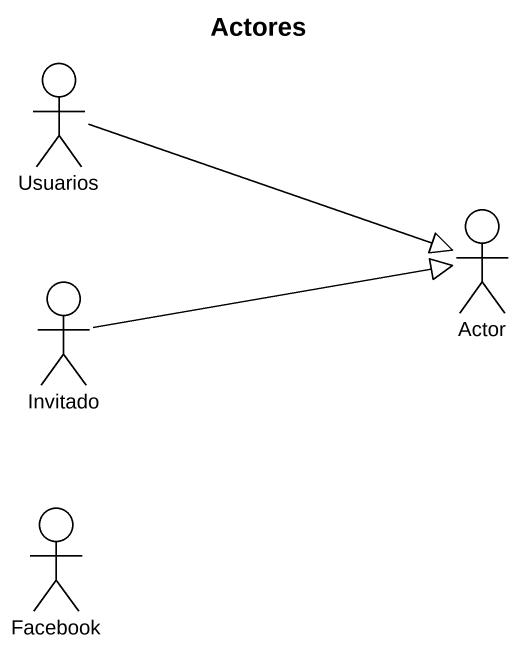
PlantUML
@startuml
title Actores
actor Usuarios
actor "Actor" as Actor_
actor Invitado
actor Facebook
Usuarios -right-|> Actor_
Invitado -right-|> Actor_
@enduml
